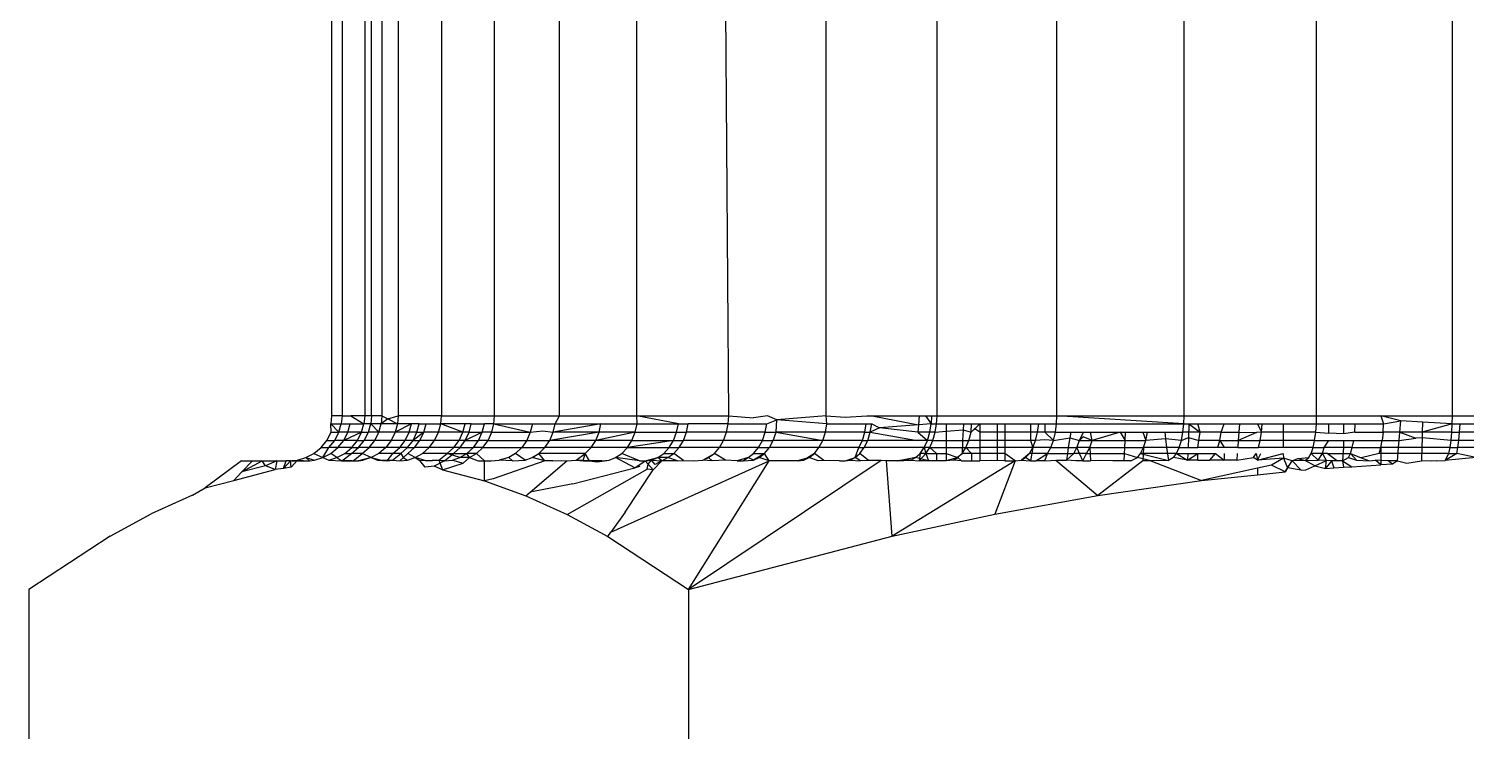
# Model space of a CAD drawing. Header units: millimetres. Extents: x 243 to 2849, y 203 to 3454.
# Drawn here: x 664.25 to 672.22, y 1586.66 to 1590.55 of the extents above; entities that cross this region are included whole.
import ezdxf

# ---------------------------------------------------------------- set-up
doc = ezdxf.new("R2010")
doc.units = ezdxf.units.MM

msp = doc.modelspace()

# ---------------------------------------------------------------- linework, layer by layer
for p, q in [((665.928, 1590.6562), (665.928, 1588.4062)), ((665.9862, 1590.6562), (665.9862, 1588.4062)), ((666.1118, 1590.6562), (666.1118, 1588.4062)), ((666.1493, 1588.4062), (666.1493, 1590.6562)), ((666.2067, 1590.6562), (666.2067, 1588.4062)), ((666.2981, 1590.6562), (666.2981, 1588.4062)), ((666.5369, 1590.6562), (666.5369, 1588.4062)), ((666.8315, 1588.4062), (666.8315, 1590.6562)), ((667.192, 1588.4062), (667.192, 1590.6562)), ((667.6195, 1588.4062), (667.6195, 1590.6562)), ((668.1297, 1588.4062), (668.113, 1590.6562)), ((668.6696, 1588.4056), (668.6696, 1590.6562)), ((669.2838, 1588.4062), (669.2838, 1590.6562)), ((669.9481, 1588.4062), (669.9481, 1590.6562)), ((670.653, 1588.4062), (670.653, 1590.6562)), ((671.3876, 1588.4062), (671.3876, 1590.6562)), ((672.1398, 1588.4062), (672.1398, 1590.6562)), ((665.928, 1588.4062), (665.9238, 1588.3607)), ((665.9862, 1588.4062), (665.928, 1588.4062)), ((665.9862, 1588.4062), (665.982, 1588.3607)), ((665.9862, 1588.4062), (666.0355, 1588.4062)), ((666.0355, 1588.4062), (666.1078, 1588.3607)), ((666.1118, 1588.4062), (666.0355, 1588.4062)), ((666.1118, 1588.4062), (666.1078, 1588.3607)), ((666.1493, 1588.4062), (666.1118, 1588.4062)), ((666.1493, 1588.4062), (666.1452, 1588.3607)), ((666.2067, 1588.4062), (666.1493, 1588.4062)), ((666.2067, 1588.4062), (666.2026, 1588.3607)), ((666.24, 1588.3889), (666.2026, 1588.3607)), ((666.2067, 1588.4062), (666.24, 1588.3889)), ((666.24, 1588.3889), (666.2981, 1588.4062)), ((666.24, 1588.3889), (666.2942, 1588.3607)), ((666.2981, 1588.4062), (666.2942, 1588.3607)), ((666.5369, 1588.4062), (666.2981, 1588.4062)), ((666.5331, 1588.3607), (666.5369, 1588.4062)), ((666.5369, 1588.4062), (666.8315, 1588.4062)), ((666.8278, 1588.3607), (666.8315, 1588.4062)), ((666.8315, 1588.4062), (667.192, 1588.4062)), ((667.168, 1588.3607), (667.192, 1588.4062)), ((667.192, 1588.4062), (667.6195, 1588.4062)), ((667.6195, 1588.4062), (668.1297, 1588.4062)), ((667.6215, 1588.3607), (667.6195, 1588.4062)), ((667.8502, 1588.3607), (667.6195, 1588.4062)), ((668.1268, 1588.3607), (668.1297, 1588.4062)), ((668.1297, 1588.4062), (668.266, 1588.3936)), ((668.3437, 1588.4062), (668.266, 1588.3936)), ((668.3409, 1588.3607), (668.3957, 1588.383)), ((668.3957, 1588.383), (668.3437, 1588.4062)), ((668.392, 1588.3142), (668.3957, 1588.383)), ((668.6696, 1588.4056), (668.3957, 1588.383)), ((668.6734, 1588.3607), (668.3957, 1588.383)), ((668.6696, 1588.4056), (668.7747, 1588.3984)), ((668.6734, 1588.3607), (668.6696, 1588.4056)), ((668.7747, 1588.3984), (668.8945, 1588.4062)), ((668.8945, 1588.4062), (668.9247, 1588.4062)), ((668.9247, 1588.4062), (669.1854, 1588.4062)), ((668.9247, 1588.4062), (669.1809, 1588.3552)), ((669.1854, 1588.4062), (669.1809, 1588.3552)), ((669.1854, 1588.4062), (669.2529, 1588.4062)), ((669.2202, 1588.4062), (669.2506, 1588.3607)), ((669.2529, 1588.4062), (669.2506, 1588.3607)), ((669.2529, 1588.4062), (669.2838, 1588.4062)), ((669.2815, 1588.3607), (669.2838, 1588.4062)), ((669.2838, 1588.4062), (669.9481, 1588.4062)), ((669.9461, 1588.3607), (669.9481, 1588.4062)), ((669.9481, 1588.4062), (670.653, 1588.4062)), ((670.6515, 1588.3607), (669.9481, 1588.4062)), ((670.6515, 1588.3607), (670.653, 1588.4062)), ((670.653, 1588.4062), (671.3876, 1588.4062)), ((671.3864, 1588.3607), (671.3876, 1588.4062)), ((671.3876, 1588.4062), (671.7428, 1588.4062)), ((671.7428, 1588.4062), (672.1398, 1588.4062)), ((671.8541, 1588.3779), (671.7428, 1588.4062)), ((671.7428, 1588.4062), (671.7586, 1588.3607)), ((671.7586, 1588.3607), (671.8541, 1588.3779)), ((671.8486, 1588.3142), (671.8541, 1588.3779)), ((671.9743, 1588.3707), (671.8541, 1588.3779)), ((672.1391, 1588.3607), (672.1398, 1588.4062)), ((672.1398, 1588.4062), (672.8976, 1588.4062)), ((665.9026, 1588.2694), (665.9257, 1588.3142)), ((665.9238, 1588.3607), (665.982, 1588.3607)), ((665.9257, 1588.3142), (665.9238, 1588.3607)), ((665.9238, 1588.3607), (665.9687, 1588.3142)), ((665.9257, 1588.3142), (665.9687, 1588.3142)), ((665.9457, 1588.2694), (665.9687, 1588.3142)), ((665.9687, 1588.3142), (665.982, 1588.3607)), ((666.0182, 1588.3142), (665.9687, 1588.3142)), ((665.982, 1588.3607), (666.0314, 1588.3607)), ((665.9954, 1588.2694), (666.0182, 1588.3142)), ((666.0947, 1588.3142), (665.9954, 1588.2694)), ((666.0182, 1588.3142), (666.0314, 1588.3607)), ((666.0947, 1588.3142), (666.0182, 1588.3142)), ((666.0314, 1588.3607), (666.1078, 1588.3607)), ((666.0722, 1588.2694), (666.0947, 1588.3142)), ((666.0947, 1588.3142), (666.1078, 1588.3607)), ((666.0947, 1588.3142), (666.1323, 1588.3142)), ((666.1452, 1588.3607), (666.1078, 1588.3607)), ((666.1098, 1588.2694), (666.1323, 1588.3142)), ((666.1323, 1588.3142), (666.1452, 1588.3607)), ((666.1897, 1588.3142), (666.1323, 1588.3142)), ((666.2026, 1588.3607), (666.1452, 1588.3607)), ((666.1452, 1588.3607), (666.1897, 1588.3142)), ((666.1674, 1588.2694), (666.1897, 1588.3142)), ((666.1897, 1588.3142), (666.2026, 1588.3607)), ((666.2814, 1588.3142), (666.1897, 1588.3142)), ((666.2942, 1588.3607), (666.2026, 1588.3607)), ((666.2814, 1588.3142), (666.2594, 1588.2694)), ((666.2942, 1588.3607), (666.2814, 1588.3142)), ((666.371, 1588.3607), (666.2814, 1588.3142)), ((666.3585, 1588.3142), (666.2814, 1588.3142)), ((666.371, 1588.3607), (666.2942, 1588.3607)), ((666.3367, 1588.2694), (666.3585, 1588.3142)), ((666.3585, 1588.3142), (666.371, 1588.3607)), ((666.4017, 1588.3142), (666.3585, 1588.3142)), ((666.4142, 1588.3607), (666.371, 1588.3607)), ((666.38, 1588.2694), (666.4017, 1588.3142)), ((666.4393, 1588.3142), (666.38, 1588.2694)), ((666.4017, 1588.3142), (666.4142, 1588.3607)), ((666.4017, 1588.3142), (666.4393, 1588.3142)), ((666.4142, 1588.3607), (666.4517, 1588.3607)), ((666.4178, 1588.2694), (666.4393, 1588.3142)), ((666.4393, 1588.3142), (666.4517, 1588.3607)), ((666.5208, 1588.3142), (666.4393, 1588.3142)), ((666.4517, 1588.3607), (666.5331, 1588.3607)), ((666.4995, 1588.2694), (666.5208, 1588.3142)), ((666.5208, 1588.3142), (666.5331, 1588.3607)), ((666.6559, 1588.3142), (666.5208, 1588.3142)), ((666.6559, 1588.3142), (666.5331, 1588.3607)), ((666.6679, 1588.3607), (666.5331, 1588.3607)), ((666.635, 1588.2694), (666.6559, 1588.3142)), ((666.6559, 1588.3142), (666.6679, 1588.3607)), ((666.6903, 1588.3142), (666.6559, 1588.3142)), ((666.7023, 1588.3607), (666.6679, 1588.3607)), ((666.6695, 1588.2694), (666.6903, 1588.3142)), ((666.7636, 1588.3142), (666.6695, 1588.2694)), ((666.6903, 1588.3142), (666.7023, 1588.3607)), ((666.6903, 1588.3142), (666.7636, 1588.3142)), ((666.7023, 1588.3607), (666.7754, 1588.3607)), ((666.743, 1588.2694), (666.7636, 1588.3142)), ((666.7636, 1588.3142), (666.7754, 1588.3607)), ((666.816, 1588.3142), (666.7636, 1588.3142)), ((666.8278, 1588.3607), (666.7754, 1588.3607)), ((666.7957, 1588.2694), (666.816, 1588.3142)), ((666.816, 1588.3142), (666.8278, 1588.3607)), ((666.816, 1588.3142), (667.0297, 1588.3142)), ((666.8278, 1588.3607), (667.0411, 1588.3607)), ((666.8278, 1588.3607), (667.0297, 1588.3142)), ((667.0297, 1588.3142), (667.01, 1588.2694)), ((667.0411, 1588.3607), (667.0297, 1588.3142)), ((667.0297, 1588.3142), (667.0988, 1588.3224)), ((667.0411, 1588.3607), (667.168, 1588.3607)), ((667.0988, 1588.3224), (667.1568, 1588.3142)), ((667.1374, 1588.2694), (667.1568, 1588.3142)), ((667.4107, 1588.3142), (667.1374, 1588.2694)), ((667.1568, 1588.3142), (667.168, 1588.3607)), ((667.4213, 1588.3607), (667.1568, 1588.3142)), ((667.4107, 1588.3142), (667.1568, 1588.3142)), ((667.168, 1588.3607), (667.4213, 1588.3607)), ((667.3921, 1588.2694), (667.4107, 1588.3142)), ((667.6112, 1588.3142), (667.3921, 1588.2694)), ((667.4107, 1588.3142), (667.4213, 1588.3607)), ((667.6112, 1588.3142), (667.4107, 1588.3142)), ((667.4213, 1588.3607), (667.6215, 1588.3607)), ((667.5932, 1588.2694), (667.6112, 1588.3142)), ((667.6112, 1588.3142), (667.6215, 1588.3607)), ((667.6112, 1588.3142), (667.8403, 1588.3142)), ((667.6215, 1588.3607), (667.8502, 1588.3607)), ((667.823, 1588.2694), (667.8403, 1588.3142)), ((667.8403, 1588.3142), (667.8502, 1588.3607)), ((667.8403, 1588.3142), (667.8951, 1588.3142)), ((667.8502, 1588.3607), (667.905, 1588.3607)), ((667.878, 1588.2694), (667.8951, 1588.3142)), ((667.8951, 1588.3142), (667.905, 1588.3607)), ((668.1173, 1588.3142), (667.8951, 1588.3142)), ((668.1268, 1588.3607), (667.905, 1588.3607)), ((668.101, 1588.2694), (668.1173, 1588.3142)), ((668.1173, 1588.3142), (668.1268, 1588.3607)), ((668.3318, 1588.3142), (668.1173, 1588.3142)), ((668.1268, 1588.3607), (668.3409, 1588.3607)), ((668.3161, 1588.2694), (668.3318, 1588.3142)), ((668.3318, 1588.3142), (668.3409, 1588.3607)), ((668.3318, 1588.3142), (668.392, 1588.3142)), ((668.3765, 1588.2694), (668.392, 1588.3142)), ((668.6649, 1588.3142), (668.392, 1588.3142)), ((668.392, 1588.3142), (668.6502, 1588.2694)), ((668.6502, 1588.2694), (668.6649, 1588.3142)), ((668.6649, 1588.3142), (668.6734, 1588.3607)), ((668.8839, 1588.3142), (668.6649, 1588.3142)), ((668.6734, 1588.3607), (668.892, 1588.3607)), ((668.8699, 1588.2694), (668.8839, 1588.3142)), ((668.8839, 1588.3142), (668.892, 1588.3607)), ((668.8839, 1588.3142), (668.9142, 1588.3142)), ((668.892, 1588.3607), (668.9222, 1588.3607)), ((668.9002, 1588.2694), (668.9142, 1588.3142)), ((668.9142, 1588.3142), (668.9222, 1588.3607)), ((668.9657, 1588.3381), (668.9142, 1588.3142)), ((668.9142, 1588.3142), (669.1734, 1588.2694)), ((668.9222, 1588.3607), (668.9657, 1588.3381)), ((669.1809, 1588.3552), (668.9657, 1588.3381)), ((669.1773, 1588.3142), (668.9657, 1588.3381)), ((669.1809, 1588.3552), (669.1773, 1588.3142)), ((669.2432, 1588.3142), (669.1773, 1588.3142)), ((669.1773, 1588.3142), (669.2303, 1588.2694)), ((669.2506, 1588.3607), (669.1809, 1588.3552)), ((669.2303, 1588.2694), (669.2432, 1588.3142)), ((669.2432, 1588.3142), (669.2506, 1588.3607)), ((669.2741, 1588.3142), (669.2432, 1588.3142)), ((669.2506, 1588.3607), (669.2815, 1588.3607)), ((669.2613, 1588.2694), (669.2741, 1588.3142)), ((669.2741, 1588.3142), (669.2815, 1588.3607)), ((669.2741, 1588.3142), (669.3351, 1588.3212)), ((669.2815, 1588.3607), (669.3351, 1588.3607)), ((669.3351, 1588.3607), (669.3351, 1588.3212)), ((669.3351, 1588.3607), (669.4299, 1588.3607)), ((669.3351, 1588.3212), (669.4282, 1588.3284)), ((669.3351, 1588.3212), (669.3351, 1588.2694)), ((669.4282, 1588.3284), (669.4253, 1588.2694)), ((669.4299, 1588.3607), (669.4282, 1588.3284)), ((669.4282, 1588.3284), (669.4728, 1588.3142)), ((669.4299, 1588.3607), (669.4756, 1588.3607)), ((669.4606, 1588.2694), (669.4728, 1588.3142)), ((669.4728, 1588.3142), (669.4756, 1588.3607)), ((669.4728, 1588.3142), (669.5216, 1588.3607)), ((669.493, 1588.3334), (669.4728, 1588.3142)), ((669.4756, 1588.3607), (669.5216, 1588.3607)), ((669.5216, 1588.3607), (669.493, 1588.3334)), ((669.5216, 1588.3142), (669.493, 1588.3334)), ((669.5216, 1588.3607), (669.5216, 1588.3142)), ((669.5216, 1588.3607), (669.6175, 1588.3607)), ((669.5216, 1588.3142), (669.5216, 1588.2694)), ((669.6175, 1588.3142), (669.5216, 1588.3142)), ((669.6175, 1588.3607), (669.6175, 1588.3142)), ((669.6175, 1588.3607), (669.66, 1588.3607)), ((669.6175, 1588.3142), (669.6175, 1588.2694)), ((669.66, 1588.3142), (669.6175, 1588.3142)), ((669.66, 1588.3142), (669.6599, 1588.2694)), ((669.66, 1588.3607), (669.66, 1588.3142)), ((669.66, 1588.3607), (669.8022, 1588.3607)), ((669.8022, 1588.3142), (669.66, 1588.3142)), ((669.8022, 1588.3607), (669.8022, 1588.3142)), ((669.8022, 1588.3607), (669.8478, 1588.3607)), ((669.8022, 1588.3142), (669.8022, 1588.2694)), ((669.8414, 1588.3142), (669.8022, 1588.3142)), ((669.8303, 1588.2694), (669.8414, 1588.3142)), ((669.8414, 1588.3142), (669.8478, 1588.3607)), ((669.8811, 1588.3142), (669.8414, 1588.3142)), ((669.8478, 1588.3607), (669.8811, 1588.3607)), ((669.8811, 1588.3607), (669.8811, 1588.3142)), ((669.8811, 1588.3607), (669.9461, 1588.3607)), ((669.94, 1588.3142), (669.8811, 1588.3142)), ((669.8811, 1588.3142), (669.9292, 1588.2694)), ((669.9292, 1588.2694), (669.94, 1588.3142)), ((669.94, 1588.3142), (669.9461, 1588.3607)), ((669.94, 1588.3142), (670.0247, 1588.3142)), ((669.9461, 1588.3607), (670.6515, 1588.3607)), ((670.0247, 1588.3142), (670.0199, 1588.2831)), ((670.0247, 1588.3142), (670.0953, 1588.3142)), ((670.0735, 1588.2694), (670.0953, 1588.3142)), ((670.0953, 1588.3142), (670.1344, 1588.3142)), ((670.1441, 1588.2694), (670.1344, 1588.3142)), ((670.1344, 1588.3142), (670.2986, 1588.3142)), ((670.2986, 1588.3142), (670.1441, 1588.2694)), ((670.2986, 1588.3142), (670.3266, 1588.2694)), ((670.2986, 1588.3142), (670.3292, 1588.3142)), ((670.3266, 1588.2694), (670.3292, 1588.3142)), ((670.3292, 1588.3142), (670.4242, 1588.3142)), ((670.4242, 1588.3142), (670.4405, 1588.2694)), ((670.4242, 1588.3142), (670.4497, 1588.3142)), ((670.4405, 1588.2694), (670.4497, 1588.3142)), ((670.4497, 1588.3142), (670.5455, 1588.3142)), ((670.5455, 1588.3142), (670.5503, 1588.277)), ((670.5455, 1588.3142), (670.6465, 1588.3142)), ((670.638, 1588.2694), (670.6465, 1588.3142)), ((670.6465, 1588.3142), (670.6515, 1588.3607)), ((670.7431, 1588.3142), (670.6465, 1588.3142)), ((670.6515, 1588.3607), (670.6794, 1588.3607)), ((670.6794, 1588.3607), (670.6769, 1588.2859)), ((670.6794, 1588.3607), (670.7301, 1588.3607)), ((670.6794, 1588.3607), (670.7431, 1588.3142)), ((670.7431, 1588.3142), (670.7301, 1588.3607)), ((670.7301, 1588.3607), (670.8747, 1588.3607)), ((670.7348, 1588.2694), (670.7431, 1588.3142)), ((670.8591, 1588.3142), (670.7431, 1588.3142)), ((670.8513, 1588.2694), (670.8591, 1588.3142)), ((670.8591, 1588.3142), (670.8747, 1588.3607)), ((670.8591, 1588.3142), (670.9563, 1588.3142)), ((670.8747, 1588.3607), (670.9595, 1588.3607)), ((670.9563, 1588.3142), (670.9531, 1588.2694)), ((671.0551, 1588.3123), (670.9531, 1588.2694)), ((670.9595, 1588.3607), (670.9563, 1588.3142)), ((670.9563, 1588.3142), (671.0551, 1588.3123)), ((670.9595, 1588.3607), (671.0606, 1588.3607)), ((671.0821, 1588.3142), (671.0551, 1588.3123)), ((671.0606, 1588.3607), (671.0821, 1588.3142)), ((671.0606, 1588.3607), (671.0863, 1588.3607)), ((671.0749, 1588.2694), (671.0821, 1588.3142)), ((671.0821, 1588.3142), (671.0863, 1588.3607)), ((671.2021, 1588.3142), (671.0821, 1588.3142)), ((671.0863, 1588.3607), (671.2021, 1588.3607)), ((671.2021, 1588.3607), (671.2021, 1588.3142)), ((671.2021, 1588.3607), (671.3864, 1588.3607)), ((671.3828, 1588.3142), (671.2021, 1588.3142)), ((671.2021, 1588.3142), (671.2021, 1588.2694)), ((671.3765, 1588.2694), (671.3828, 1588.3142)), ((671.3828, 1588.3142), (671.3864, 1588.3607)), ((671.3828, 1588.3142), (671.4546, 1588.3099)), ((671.3864, 1588.3607), (671.4546, 1588.3607)), ((671.4546, 1588.3099), (671.4546, 1588.3607)), ((671.4546, 1588.3607), (671.5359, 1588.3607)), ((671.5359, 1588.305), (671.4546, 1588.3099)), ((671.5359, 1588.3607), (671.5359, 1588.305)), ((671.5359, 1588.3607), (671.6019, 1588.3607)), ((671.5987, 1588.3142), (671.5359, 1588.305)), ((671.5987, 1588.3142), (671.6019, 1588.3607)), ((671.5987, 1588.3142), (671.7556, 1588.3142)), ((671.6019, 1588.3607), (671.7586, 1588.3607)), ((671.7556, 1588.3142), (671.7505, 1588.2694)), ((671.7556, 1588.3142), (671.7586, 1588.3607)), ((671.8486, 1588.3142), (671.7556, 1588.3142)), ((671.8448, 1588.2694), (671.8486, 1588.3142)), ((671.9731, 1588.3142), (671.8486, 1588.3142)), ((671.8486, 1588.3142), (671.9369, 1588.2811)), ((671.9731, 1588.3142), (671.9724, 1588.2833)), ((671.9743, 1588.3707), (671.9731, 1588.3142)), ((672.1391, 1588.3607), (671.9731, 1588.3142)), ((672.1368, 1588.3142), (671.9731, 1588.3142)), ((672.1391, 1588.3607), (671.9743, 1588.3707)), ((672.1329, 1588.2694), (672.1368, 1588.3142)), ((672.1368, 1588.3142), (672.1391, 1588.3607)), ((672.1368, 1588.3142), (672.1802, 1588.3142)), ((672.1391, 1588.3607), (672.1825, 1588.3607)), ((672.1764, 1588.2694), (672.1802, 1588.3142)), ((672.1802, 1588.3142), (672.1825, 1588.3607)), ((672.2704, 1588.3142), (672.1802, 1588.3142)), ((672.1825, 1588.3607), (672.2704, 1588.3607)), ((665.8303, 1588.1969), (665.8702, 1588.2294)), ((665.8702, 1588.2294), (665.9026, 1588.2694)), ((665.8702, 1588.2294), (665.9135, 1588.2294)), ((665.8799, 1588.1737), (665.9135, 1588.2294)), ((665.9026, 1588.2694), (665.9457, 1588.2694)), ((665.9135, 1588.2294), (665.9457, 1588.2694)), ((665.9634, 1588.2294), (665.9135, 1588.2294)), ((665.924, 1588.1969), (665.9634, 1588.2294)), ((665.9954, 1588.2694), (665.9457, 1588.2694)), ((665.9634, 1588.2294), (665.9954, 1588.2694)), ((666.0405, 1588.2294), (665.9634, 1588.2294)), ((666.0722, 1588.2694), (665.9954, 1588.2694)), ((666.0015, 1588.1969), (666.0405, 1588.2294)), ((666.0395, 1588.1969), (666.0783, 1588.2294)), ((666.0405, 1588.2294), (666.0722, 1588.2694)), ((666.0405, 1588.2294), (666.0783, 1588.2294)), ((666.0722, 1588.2694), (666.1098, 1588.2694)), ((666.0783, 1588.2294), (666.1098, 1588.2694)), ((666.1362, 1588.2294), (666.0783, 1588.2294)), ((666.0977, 1588.1969), (666.1362, 1588.2294)), ((666.1674, 1588.2694), (666.1098, 1588.2694)), ((666.1362, 1588.2294), (666.1674, 1588.2694)), ((666.2286, 1588.2294), (666.1362, 1588.2294)), ((666.2594, 1588.2694), (666.1674, 1588.2694)), ((666.2286, 1588.2294), (666.1906, 1588.1969)), ((666.2594, 1588.2694), (666.2286, 1588.2294)), ((666.3061, 1588.2294), (666.2286, 1588.2294)), ((666.3367, 1588.2694), (666.2594, 1588.2694)), ((666.2685, 1588.1969), (666.3061, 1588.2294)), ((666.3061, 1588.2294), (666.3367, 1588.2694)), ((666.3497, 1588.2294), (666.3061, 1588.2294)), ((666.3123, 1588.1969), (666.3497, 1588.2294)), ((666.38, 1588.2694), (666.3367, 1588.2694)), ((666.3497, 1588.2294), (666.38, 1588.2694)), ((666.3497, 1588.2294), (666.3876, 1588.2294)), ((666.3504, 1588.1969), (666.3876, 1588.2294)), ((666.38, 1588.2694), (666.4178, 1588.2694)), ((666.3876, 1588.2294), (666.4178, 1588.2694)), ((666.4697, 1588.2294), (666.3876, 1588.2294)), ((666.4995, 1588.2694), (666.4178, 1588.2694)), ((666.4329, 1588.1969), (666.4697, 1588.2294)), ((666.4697, 1588.2294), (666.4995, 1588.2694)), ((666.6058, 1588.2294), (666.4697, 1588.2294)), ((666.635, 1588.2694), (666.4995, 1588.2694)), ((666.5697, 1588.1969), (666.6058, 1588.2294)), ((666.6046, 1588.1969), (666.6405, 1588.2294)), ((666.6058, 1588.2294), (666.635, 1588.2694)), ((666.6405, 1588.2294), (666.6058, 1588.2294)), ((666.6695, 1588.2694), (666.635, 1588.2694)), ((666.6405, 1588.2294), (666.6695, 1588.2694)), ((666.6405, 1588.2294), (666.7142, 1588.2294)), ((666.6695, 1588.2694), (666.743, 1588.2694)), ((666.6788, 1588.1969), (666.7142, 1588.2294)), ((666.7142, 1588.2294), (666.743, 1588.2694)), ((666.7671, 1588.2294), (666.7142, 1588.2294)), ((666.7319, 1588.1969), (666.7671, 1588.2294)), ((666.7957, 1588.2694), (666.743, 1588.2694)), ((666.7671, 1588.2294), (666.7957, 1588.2694)), ((666.7671, 1588.2294), (666.9823, 1588.2294)), ((666.7957, 1588.2694), (667.01, 1588.2694)), ((666.9823, 1588.2294), (666.9483, 1588.1969)), ((667.01, 1588.2694), (666.9823, 1588.2294)), ((666.9823, 1588.2294), (667.1104, 1588.2294)), ((667.01, 1588.2694), (667.1374, 1588.2694)), ((667.077, 1588.1969), (667.1104, 1588.2294)), ((667.1104, 1588.2294), (667.1374, 1588.2694)), ((667.3661, 1588.2294), (667.1104, 1588.2294)), ((667.3921, 1588.2694), (667.1374, 1588.2694)), ((667.3341, 1588.1969), (667.3661, 1588.2294)), ((667.3661, 1588.2294), (667.3921, 1588.2694)), ((667.5681, 1588.2294), (667.3661, 1588.2294)), ((667.5932, 1588.2694), (667.3921, 1588.2694)), ((667.5372, 1588.1969), (667.5681, 1588.2294)), ((667.5681, 1588.2294), (667.5932, 1588.2694)), ((667.823, 1588.2694), (667.5681, 1588.2294)), ((667.5681, 1588.2294), (667.7989, 1588.2294)), ((667.5932, 1588.2694), (667.823, 1588.2694)), ((667.7692, 1588.1969), (667.7989, 1588.2294)), ((667.7989, 1588.2294), (667.823, 1588.2694)), ((667.7989, 1588.2294), (667.8542, 1588.2294)), ((667.823, 1588.2694), (667.878, 1588.2694)), ((667.8248, 1588.1969), (667.8542, 1588.2294)), ((667.8542, 1588.2294), (667.878, 1588.2694)), ((668.078, 1588.2294), (667.8542, 1588.2294)), ((668.101, 1588.2694), (667.878, 1588.2694)), ((668.0498, 1588.1969), (668.078, 1588.2294)), ((668.078, 1588.2294), (668.101, 1588.2694)), ((668.2941, 1588.2294), (668.078, 1588.2294)), ((668.3161, 1588.2694), (668.101, 1588.2694)), ((668.267, 1588.1969), (668.2941, 1588.2294)), ((668.2941, 1588.2294), (668.3161, 1588.2694)), ((668.2941, 1588.2294), (668.3547, 1588.2294)), ((668.3161, 1588.2694), (668.3765, 1588.2694)), ((668.328, 1588.1969), (668.3547, 1588.2294)), ((668.3547, 1588.2294), (668.3765, 1588.2694)), ((668.6297, 1588.2294), (668.3547, 1588.2294)), ((668.6502, 1588.2694), (668.3765, 1588.2694)), ((668.6044, 1588.1969), (668.6297, 1588.2294)), ((668.6297, 1588.2294), (668.6502, 1588.2694)), ((668.8503, 1588.2294), (668.6297, 1588.2294)), ((668.8699, 1588.2694), (668.6502, 1588.2694)), ((668.8299, 1588.1737), (668.8503, 1588.2294)), ((668.8503, 1588.2294), (668.8699, 1588.2694)), ((668.8503, 1588.2294), (668.8808, 1588.2294)), ((668.8568, 1588.1969), (668.8808, 1588.2294)), ((668.8699, 1588.2694), (668.9002, 1588.2694)), ((668.8808, 1588.2294), (668.9002, 1588.2694)), ((669.2122, 1588.2294), (668.8808, 1588.2294)), ((669.1734, 1588.2694), (668.9002, 1588.2694)), ((669.2303, 1588.2694), (669.1734, 1588.2694)), ((669.1899, 1588.1969), (669.2122, 1588.2294)), ((669.2122, 1588.2294), (669.2303, 1588.2694)), ((669.2434, 1588.2294), (669.2122, 1588.2294)), ((669.2122, 1588.2294), (669.2213, 1588.1969)), ((669.2213, 1588.1969), (669.2434, 1588.2294)), ((669.2613, 1588.2694), (669.2303, 1588.2694)), ((669.2434, 1588.2294), (669.2613, 1588.2694)), ((669.2434, 1588.2294), (669.2813, 1588.1969)), ((669.2434, 1588.2294), (669.3351, 1588.2294)), ((669.2613, 1588.2694), (669.3351, 1588.2694)), ((669.3351, 1588.2694), (669.3351, 1588.2294)), ((669.3351, 1588.2694), (669.4253, 1588.2694)), ((669.3351, 1588.2294), (669.3351, 1588.1562)), ((669.3351, 1588.2294), (669.4435, 1588.2294)), ((669.4253, 1588.2694), (669.4225, 1588.1969)), ((669.4225, 1588.1969), (669.4435, 1588.2294)), ((669.4253, 1588.2694), (669.4606, 1588.2694)), ((669.4435, 1588.2294), (669.4606, 1588.2694)), ((669.4435, 1588.2294), (669.4756, 1588.1969)), ((669.4435, 1588.2294), (669.5216, 1588.2294)), ((669.5216, 1588.2694), (669.4606, 1588.2694)), ((669.6175, 1588.2694), (669.5216, 1588.2694)), ((669.5216, 1588.2694), (669.5216, 1588.2294)), ((669.5216, 1588.2294), (669.5216, 1588.1562)), ((669.6175, 1588.2294), (669.5216, 1588.2294)), ((669.6599, 1588.2694), (669.6175, 1588.2694)), ((669.6175, 1588.2694), (669.6175, 1588.2294)), ((669.6175, 1588.2294), (669.6175, 1588.1562)), ((669.6599, 1588.2294), (669.6175, 1588.2294)), ((669.6599, 1588.2294), (669.6598, 1588.1562)), ((669.6599, 1588.2694), (669.6599, 1588.2294)), ((669.8022, 1588.2694), (669.6599, 1588.2694)), ((669.8149, 1588.2294), (669.6599, 1588.2294)), ((669.7958, 1588.1969), (669.8149, 1588.2294)), ((669.8022, 1588.2694), (669.8149, 1588.2294)), ((669.8303, 1588.2694), (669.8022, 1588.2694)), ((669.8149, 1588.2294), (669.8022, 1588.1562)), ((669.8149, 1588.2294), (669.8303, 1588.2694)), ((669.9142, 1588.2294), (669.8149, 1588.2294)), ((669.8811, 1588.2731), (669.8303, 1588.2694)), ((669.9292, 1588.2694), (669.8811, 1588.2731)), ((669.8956, 1588.1969), (669.9142, 1588.2294)), ((669.9142, 1588.2294), (669.9292, 1588.2694)), ((669.9142, 1588.2294), (670.0115, 1588.2294)), ((669.9292, 1588.2694), (670.0199, 1588.2831)), ((670.0115, 1588.2294), (670.0064, 1588.1969)), ((670.0199, 1588.2831), (670.0115, 1588.2294)), ((670.0115, 1588.2294), (670.059, 1588.2294)), ((670.0199, 1588.2831), (670.0735, 1588.2694)), ((670.0413, 1588.1969), (670.059, 1588.2294)), ((670.059, 1588.2294), (670.0735, 1588.2694)), ((670.1299, 1588.2294), (670.059, 1588.2294)), ((670.0911, 1588.1562), (670.059, 1588.2294)), ((670.0946, 1588.2885), (670.0735, 1588.2694)), ((670.0735, 1588.2694), (670.1441, 1588.2694)), ((670.1441, 1588.2694), (670.0946, 1588.2885)), ((670.1126, 1588.1969), (670.1299, 1588.2294)), ((670.1299, 1588.2294), (670.1441, 1588.2694)), ((670.1299, 1588.2294), (670.1345, 1588.1562)), ((670.1299, 1588.2294), (670.3243, 1588.2294)), ((670.1441, 1588.2694), (670.3266, 1588.2694)), ((670.3201, 1588.1562), (670.3243, 1588.2294)), ((670.3243, 1588.2294), (670.3266, 1588.2694)), ((670.3243, 1588.2294), (670.4277, 1588.2294)), ((670.3266, 1588.2694), (670.4405, 1588.2694)), ((670.4119, 1588.1969), (670.4277, 1588.2294)), ((670.4277, 1588.2294), (670.4242, 1588.1562)), ((670.4277, 1588.2294), (670.4405, 1588.2694)), ((670.5565, 1588.2294), (670.4277, 1588.2294)), ((670.5503, 1588.277), (670.4405, 1588.2694)), ((670.638, 1588.2694), (670.5503, 1588.277)), ((670.5503, 1588.277), (670.5565, 1588.2294)), ((670.6259, 1588.2294), (670.5565, 1588.2294)), ((670.5565, 1588.2294), (670.5659, 1588.1575)), ((670.6112, 1588.1969), (670.6259, 1588.2294)), ((670.6259, 1588.2294), (670.638, 1588.2694)), ((670.6259, 1588.2294), (670.675, 1588.2294)), ((670.638, 1588.2694), (670.6769, 1588.2859)), ((670.6769, 1588.2859), (670.675, 1588.2294)), ((670.675, 1588.2294), (670.7301, 1588.2294)), ((670.6769, 1588.2859), (670.7348, 1588.2694)), ((670.7301, 1588.2294), (670.7348, 1588.2694)), ((670.8401, 1588.2294), (670.7301, 1588.2294)), ((670.8513, 1588.2694), (670.7348, 1588.2694)), ((670.8401, 1588.2294), (670.8513, 1588.2694)), ((670.8747, 1588.2294), (670.8401, 1588.2294)), ((670.8513, 1588.2694), (670.8747, 1588.2294)), ((670.8513, 1588.2694), (670.9531, 1588.2694)), ((670.9503, 1588.2294), (670.8747, 1588.2294)), ((670.9531, 1588.2694), (670.9503, 1588.2294)), ((670.9503, 1588.2294), (671.0648, 1588.2294)), ((670.9531, 1588.2694), (671.0749, 1588.2694)), ((671.0648, 1588.2294), (671.0749, 1588.2694)), ((671.2021, 1588.2294), (671.0648, 1588.2294)), ((671.2021, 1588.2694), (671.0749, 1588.2694)), ((671.3765, 1588.2694), (671.2021, 1588.2694)), ((671.2021, 1588.2694), (671.2021, 1588.2294)), ((671.3676, 1588.2294), (671.2021, 1588.2294)), ((671.3568, 1588.1969), (671.3676, 1588.2294)), ((671.3676, 1588.2294), (671.3765, 1588.2694)), ((671.3676, 1588.2294), (671.4299, 1588.2294)), ((671.3765, 1588.2694), (671.4546, 1588.2694)), ((671.4194, 1588.1969), (671.4299, 1588.2294)), ((671.4299, 1588.2294), (671.4546, 1588.2694)), ((671.5359, 1588.2294), (671.4299, 1588.2294)), ((671.4546, 1588.2694), (671.5359, 1588.2694)), ((671.5359, 1588.2294), (671.5309, 1588.1562)), ((671.5359, 1588.2694), (671.5359, 1588.2294)), ((671.5359, 1588.2694), (671.593, 1588.2694)), ((671.5852, 1588.2294), (671.5359, 1588.2294)), ((671.5754, 1588.1969), (671.5852, 1588.2294)), ((671.5852, 1588.2294), (671.593, 1588.2694)), ((671.5852, 1588.2294), (671.7432, 1588.2294)), ((671.593, 1588.2694), (671.7505, 1588.2694)), ((671.7344, 1588.1969), (671.7432, 1588.2294)), ((671.7432, 1588.2294), (671.7428, 1588.1594)), ((671.7432, 1588.2294), (671.7505, 1588.2694)), ((671.8414, 1588.2294), (671.7432, 1588.2294)), ((671.7505, 1588.2694), (671.8448, 1588.2694)), ((671.8351, 1588.1562), (671.8414, 1588.2294)), ((671.8414, 1588.2294), (671.8448, 1588.2694)), ((671.9712, 1588.2294), (671.8414, 1588.2294)), ((671.8448, 1588.2694), (671.9369, 1588.2811)), ((671.9724, 1588.2833), (671.9369, 1588.2811)), ((671.9712, 1588.2294), (671.9696, 1588.1562)), ((671.9724, 1588.2833), (671.9712, 1588.2294)), ((672.1273, 1588.2294), (671.9712, 1588.2294)), ((672.1329, 1588.2694), (671.9724, 1588.2833)), ((672.1204, 1588.1969), (672.1273, 1588.2294)), ((672.1273, 1588.2294), (672.1329, 1588.2694)), ((672.1273, 1588.2294), (672.1711, 1588.2294)), ((672.1764, 1588.2694), (672.1329, 1588.2694)), ((672.1645, 1588.1969), (672.1711, 1588.2294)), ((672.1711, 1588.2294), (672.1764, 1588.2694)), ((672.2704, 1588.2294), (672.1711, 1588.2294)), ((672.2704, 1588.2694), (672.1764, 1588.2694)), ((665.4282, 1588.1562), (665.2281, 1588.0057)), ((665.4282, 1588.1562), (665.4903, 1588.1562)), ((665.4313, 1588.0945), (665.5429, 1588.1562)), ((665.4313, 1588.0945), (665.4903, 1588.1562)), ((665.4903, 1588.1562), (665.5429, 1588.1562)), ((665.5429, 1588.1562), (665.6243, 1588.1562)), ((665.5625, 1588.1279), (665.5429, 1588.1562)), ((665.6243, 1588.1562), (665.5625, 1588.1279)), ((665.6243, 1588.1562), (665.6158, 1588.1071)), ((665.6243, 1588.1562), (665.6758, 1588.1562)), ((665.661, 1588.1142), (665.7015, 1588.1562)), ((665.661, 1588.1142), (665.6758, 1588.1562)), ((665.6758, 1588.1562), (665.7392, 1588.1604)), ((665.7015, 1588.1562), (665.6758, 1588.1562)), ((665.7015, 1588.1562), (665.7392, 1588.1604)), ((665.7052, 1588.1213), (665.7015, 1588.1562)), ((665.7015, 1588.1562), (665.7657, 1588.1562)), ((665.7392, 1588.1604), (665.7052, 1588.1213)), ((665.7392, 1588.1604), (665.7856, 1588.1737)), ((665.7392, 1588.1604), (665.8051, 1588.1562)), ((665.7657, 1588.1562), (665.7392, 1588.1604)), ((665.7657, 1588.1562), (665.8051, 1588.1562)), ((665.7856, 1588.1737), (665.8303, 1588.1969)), ((665.7856, 1588.1737), (665.834, 1588.1604)), ((665.8051, 1588.1562), (665.7856, 1588.1737)), ((665.8051, 1588.1562), (665.834, 1588.1604)), ((665.8303, 1588.1969), (665.8799, 1588.1737)), ((665.834, 1588.1604), (665.8799, 1588.1737)), ((665.8799, 1588.1737), (665.924, 1588.1969)), ((665.8799, 1588.1737), (665.9125, 1588.1604)), ((665.9125, 1588.1604), (665.9578, 1588.1737)), ((665.9125, 1588.1604), (665.9847, 1588.1562)), ((665.9578, 1588.1737), (665.924, 1588.1969)), ((665.9578, 1588.1737), (666.0015, 1588.1969)), ((665.9578, 1588.1737), (665.9847, 1588.1562)), ((665.9847, 1588.1562), (666.0395, 1588.1969)), ((665.9847, 1588.1562), (666.0098, 1588.1604)), ((665.9847, 1588.1562), (666.0488, 1588.1562)), ((666.0015, 1588.1969), (666.0395, 1588.1969)), ((666.0098, 1588.1604), (666.0488, 1588.1562)), ((666.0098, 1588.1604), (666.0777, 1588.1562)), ((666.0977, 1588.1969), (666.0395, 1588.1969)), ((666.0488, 1588.1562), (666.0977, 1588.1969)), ((666.0488, 1588.1562), (666.1038, 1588.1604)), ((666.0488, 1588.1562), (666.0777, 1588.1562)), ((666.148, 1588.1737), (666.0777, 1588.1562)), ((666.0777, 1588.1562), (666.1038, 1588.1604)), ((666.148, 1588.1737), (666.0977, 1588.1969)), ((666.148, 1588.1737), (666.1038, 1588.1604)), ((666.1906, 1588.1969), (666.148, 1588.1737)), ((666.148, 1588.1737), (666.1827, 1588.1604)), ((666.148, 1588.1737), (666.211, 1588.1582)), ((666.1827, 1588.1604), (666.2364, 1588.1562)), ((666.2685, 1588.1969), (666.1906, 1588.1969)), ((666.2656, 1588.1604), (666.211, 1588.1582)), ((666.211, 1588.1582), (666.2364, 1588.1562)), ((666.2364, 1588.1562), (666.2685, 1588.1969)), ((666.2364, 1588.1562), (666.2656, 1588.1604)), ((666.2656, 1588.1604), (666.3123, 1588.1969)), ((666.2656, 1588.1604), (666.3074, 1588.1562)), ((666.3123, 1588.1969), (666.2685, 1588.1969)), ((666.3074, 1588.1562), (666.3504, 1588.1969)), ((666.3074, 1588.1562), (666.3491, 1588.1604)), ((666.3123, 1588.1969), (666.3259, 1588.1737)), ((666.3259, 1588.1737), (666.3491, 1588.1604)), ((666.3491, 1588.1604), (666.3918, 1588.1737)), ((666.3918, 1588.1737), (666.3504, 1588.1969)), ((666.3918, 1588.1737), (666.4329, 1588.1969)), ((666.3918, 1588.1737), (666.418, 1588.1581)), ((666.4522, 1588.1562), (666.3918, 1588.1737)), ((666.418, 1588.1581), (666.4875, 1588.1604)), ((666.4474, 1588.1214), (666.418, 1588.1581)), ((666.5697, 1588.1969), (666.4329, 1588.1969)), ((666.4522, 1588.1562), (666.5228, 1588.1604)), ((666.4522, 1588.1562), (666.4875, 1588.1604)), ((666.4875, 1588.1604), (666.5228, 1588.1604)), ((666.5543, 1588.1562), (666.4875, 1588.1604)), ((666.5543, 1588.1562), (666.497, 1588.1266)), ((666.5228, 1588.1604), (666.5697, 1588.1969)), ((666.5228, 1588.1604), (666.5543, 1588.1562)), ((666.5228, 1588.1604), (666.5431, 1588.106)), ((666.5431, 1588.106), (666.6579, 1588.1436)), ((666.5543, 1588.1562), (666.6046, 1588.1969)), ((666.5543, 1588.1562), (666.5979, 1588.1604)), ((666.6392, 1588.1737), (666.5697, 1588.1969)), ((666.5697, 1588.1969), (666.6046, 1588.1969)), ((666.5979, 1588.1604), (666.6392, 1588.1737)), ((666.5979, 1588.1604), (666.6579, 1588.1436)), ((666.6046, 1588.1969), (666.6788, 1588.1969)), ((666.6392, 1588.1737), (666.6788, 1588.1969)), ((666.6926, 1588.1737), (666.6392, 1588.1737)), ((666.6579, 1588.1436), (666.6926, 1588.1737)), ((666.6926, 1588.1737), (666.6788, 1588.1969)), ((666.7319, 1588.1969), (666.6788, 1588.1969)), ((666.6926, 1588.1737), (666.7319, 1588.1969)), ((666.6926, 1588.1737), (666.7405, 1588.1562)), ((666.7319, 1588.1969), (666.7765, 1588.1562)), ((666.7405, 1588.1562), (666.7765, 1588.1562)), ((666.7752, 1588.0451), (666.7765, 1588.1562)), ((666.7765, 1588.1562), (666.8121, 1588.1562)), ((666.8121, 1588.1562), (666.8578, 1588.1604)), ((667.1094, 1588.1562), (666.8234, 1588.0568)), ((666.9102, 1588.1737), (666.8578, 1588.1604)), ((666.9308, 1588.1562), (666.8578, 1588.1604)), ((666.9483, 1588.1969), (666.9102, 1588.1737)), ((666.9102, 1588.1737), (666.9308, 1588.1562)), ((666.9308, 1588.1562), (667.0009, 1588.1604)), ((667.0009, 1588.1604), (666.9483, 1588.1969)), ((667.0009, 1588.1604), (667.0397, 1588.1737)), ((667.0296, 1587.9826), (667.2324, 1588.1562)), ((667.0397, 1588.1737), (667.077, 1588.1969)), ((667.1094, 1588.1562), (667.0397, 1588.1737)), ((667.3341, 1588.1969), (667.077, 1588.1969)), ((667.1094, 1588.1562), (667.077, 1588.1969)), ((667.1539, 1588.1562), (667.1094, 1588.1562)), ((667.1539, 1588.1562), (667.2027, 1588.1577)), ((667.2027, 1588.1577), (667.2324, 1588.1562)), ((667.2324, 1588.1562), (667.2845, 1588.1604)), ((667.2845, 1588.1604), (667.3341, 1588.1969)), ((667.2845, 1588.1604), (667.3231, 1588.1562)), ((667.3583, 1588.1562), (667.2845, 1588.1604)), ((667.3231, 1588.1562), (667.3341, 1588.1969)), ((667.3231, 1588.1562), (667.3583, 1588.1562)), ((667.3583, 1588.1562), (667.3341, 1588.1969)), ((667.3583, 1588.1562), (667.4007, 1588.1496)), ((667.426, 1588.1562), (667.3583, 1588.1562)), ((667.4007, 1588.1496), (667.4666, 1588.1604)), ((667.426, 1588.1562), (667.4007, 1588.1496)), ((667.426, 1588.1562), (667.4666, 1588.1604)), ((667.4666, 1588.1604), (667.5026, 1588.1737)), ((667.4767, 1587.7604), (668.3526, 1588.1562)), ((667.5026, 1588.1737), (667.5372, 1588.1969)), ((667.6341, 1588.1562), (667.5026, 1588.1737)), ((667.6084, 1588.1174), (667.5026, 1588.1737)), ((667.6341, 1588.1562), (667.5372, 1588.1969)), ((667.6084, 1588.1174), (667.6663, 1588.1562)), ((667.6341, 1588.1562), (667.6663, 1588.1562)), ((667.6663, 1588.1562), (667.736, 1588.1737)), ((667.6663, 1588.1562), (667.7014, 1588.1604)), ((667.6663, 1588.1562), (667.7104, 1588.1066)), ((667.6776, 1588.1101), (667.6836, 1588.1368)), ((667.6836, 1588.1368), (667.7014, 1588.1604)), ((667.7014, 1588.1604), (667.736, 1588.1737)), ((667.7014, 1588.1604), (667.7589, 1588.1562)), ((667.7209, 1588.1346), (667.7014, 1588.1604)), ((667.7104, 1588.1066), (667.7589, 1588.1562)), ((667.7589, 1588.1562), (667.7209, 1588.1346)), ((667.736, 1588.1737), (667.7692, 1588.1969)), ((667.7589, 1588.1562), (667.736, 1588.1737)), ((667.7918, 1588.1737), (667.736, 1588.1737)), ((667.7589, 1588.1562), (667.7918, 1588.1737)), ((667.8463, 1588.1562), (667.7589, 1588.1562)), ((667.7692, 1588.1969), (667.8248, 1588.1969)), ((667.7918, 1588.1737), (667.8248, 1588.1969)), ((667.8463, 1588.1562), (667.7918, 1588.1737)), ((667.8792, 1588.1572), (667.8248, 1588.1969)), ((667.8463, 1588.1562), (667.8792, 1588.1572)), ((667.8792, 1588.1572), (667.936, 1588.1562)), ((668.9736, 1588.1576), (667.9056, 1587.4416)), ((667.9056, 1587.4416), (668.3526, 1588.1562)), ((667.936, 1588.1562), (667.9853, 1588.1604)), ((667.9853, 1588.1604), (668.0498, 1588.1969)), ((667.9853, 1588.1604), (668.0182, 1588.1737)), ((668.0379, 1588.1562), (667.9853, 1588.1604)), ((668.0182, 1588.1737), (668.0498, 1588.1969)), ((668.0379, 1588.1562), (668.0182, 1588.1737)), ((668.1112, 1588.1591), (668.0379, 1588.1562)), ((668.1112, 1588.1591), (668.0498, 1588.1969)), ((668.1767, 1588.1562), (668.1112, 1588.1591)), ((668.2367, 1588.1737), (668.1767, 1588.1562)), ((668.1767, 1588.1562), (668.2072, 1588.1562)), ((668.2072, 1588.1562), (668.2367, 1588.1737)), ((668.2072, 1588.1562), (668.2668, 1588.1604)), ((668.2367, 1588.1737), (668.267, 1588.1969)), ((668.2668, 1588.1604), (668.2367, 1588.1737)), ((668.328, 1588.1969), (668.2668, 1588.1604)), ((668.2668, 1588.1604), (668.298, 1588.1737)), ((668.267, 1588.1969), (668.328, 1588.1969)), ((668.298, 1588.1737), (668.328, 1588.1969)), ((668.3526, 1588.1562), (668.298, 1588.1737)), ((668.3526, 1588.1562), (668.328, 1588.1969)), ((668.5111, 1588.1562), (668.3526, 1588.1562)), ((668.576, 1588.1737), (668.5111, 1588.1562)), ((668.5111, 1588.1562), (668.5465, 1588.1604)), ((668.6044, 1588.1969), (668.5465, 1588.1604)), ((668.5465, 1588.1604), (668.576, 1588.1737)), ((668.576, 1588.1737), (668.6044, 1588.1969)), ((668.6247, 1588.1562), (668.576, 1588.1737)), ((668.6569, 1588.1571), (668.6044, 1588.1969)), ((668.6569, 1588.1571), (668.6247, 1588.1562)), ((668.7435, 1588.1562), (668.6569, 1588.1571)), ((668.7435, 1588.1562), (668.7747, 1588.1562)), ((668.7747, 1588.1562), (668.8299, 1588.1737)), ((668.7747, 1588.1562), (668.802, 1588.1604)), ((668.802, 1588.1604), (668.8299, 1588.1737)), ((668.802, 1588.1604), (668.8604, 1588.1562)), ((668.8299, 1588.1737), (668.8568, 1588.1969)), ((668.8604, 1588.1562), (668.8299, 1588.1737)), ((668.9044, 1588.1571), (668.8568, 1588.1969)), ((668.9044, 1588.1571), (668.8604, 1588.1562)), ((668.9736, 1588.1576), (668.9044, 1588.1571)), ((669.0031, 1588.1562), (668.9736, 1588.1576)), ((669.0031, 1588.1562), (669.0351, 1588.1572)), ((669.0356, 1587.7379), (669.0031, 1588.1562)), ((669.0637, 1588.1562), (669.0031, 1588.1562)), ((669.0351, 1588.1572), (669.0637, 1588.1562)), ((669.7163, 1588.1562), (669.0356, 1587.7379)), ((669.0637, 1588.1562), (669.1392, 1588.1604)), ((669.0913, 1588.1589), (669.0637, 1588.1562)), ((669.165, 1588.1737), (669.0913, 1588.1589)), ((669.1392, 1588.1604), (669.0913, 1588.1589)), ((669.1392, 1588.1604), (669.165, 1588.1737)), ((669.1392, 1588.1604), (669.1854, 1588.1562)), ((669.165, 1588.1737), (669.1899, 1588.1969)), ((669.2375, 1588.1562), (669.165, 1588.1737)), ((669.1854, 1588.1562), (669.2213, 1588.1969)), ((669.1899, 1588.1969), (669.1854, 1588.1562)), ((669.2375, 1588.1562), (669.1854, 1588.1562)), ((669.2213, 1588.1969), (669.1899, 1588.1969)), ((669.2213, 1588.1969), (669.2813, 1588.1969)), ((669.2213, 1588.1969), (669.2375, 1588.1562)), ((669.2808, 1588.1562), (669.2375, 1588.1562)), ((669.3351, 1588.1562), (669.2375, 1588.1562)), ((669.2813, 1588.1969), (669.2808, 1588.1562)), ((669.3351, 1588.1562), (669.2808, 1588.1562)), ((669.2813, 1588.1969), (669.3351, 1588.1969)), ((669.3351, 1588.1969), (669.399, 1588.1737)), ((669.399, 1588.1737), (669.3351, 1588.1562)), ((669.3745, 1588.1604), (669.3351, 1588.1562)), ((669.3745, 1588.1604), (669.4225, 1588.1969)), ((669.3745, 1588.1604), (669.399, 1588.1737)), ((669.4196, 1588.1562), (669.3745, 1588.1604)), ((669.399, 1588.1737), (669.4225, 1588.1969)), ((669.4196, 1588.1562), (669.399, 1588.1737)), ((669.4196, 1588.1562), (669.4756, 1588.1562)), ((669.4756, 1588.1969), (669.4225, 1588.1969)), ((669.4756, 1588.1969), (669.4756, 1588.1562)), ((669.6598, 1588.1969), (669.4756, 1588.1969)), ((669.4756, 1588.1562), (669.5216, 1588.1562)), ((669.5878, 1588.1568), (669.5216, 1588.1562)), ((669.6598, 1588.1562), (669.5878, 1588.1568)), ((669.7163, 1588.1562), (669.6043, 1587.8604)), ((669.7163, 1588.1562), (669.6598, 1588.1969)), ((669.6598, 1588.1562), (669.7163, 1588.1562)), ((669.7163, 1588.1562), (669.7523, 1588.1604)), ((669.7958, 1588.1969), (669.7523, 1588.1604)), ((669.7523, 1588.1604), (669.7745, 1588.1737)), ((669.7523, 1588.1604), (669.8022, 1588.1562)), ((669.7745, 1588.1737), (669.7958, 1588.1969)), ((669.8022, 1588.1562), (669.7745, 1588.1737)), ((669.8956, 1588.1969), (669.7958, 1588.1969)), ((669.8022, 1588.1562), (669.8322, 1588.1562)), ((669.8322, 1588.1562), (669.8956, 1588.1969)), ((669.8811, 1588.1562), (669.8322, 1588.1562)), ((669.8811, 1588.1562), (669.8956, 1588.1969)), ((669.8811, 1588.1562), (669.9155, 1588.157)), ((669.8956, 1588.1969), (670.0064, 1588.1969)), ((669.9155, 1588.157), (669.9428, 1588.1599)), ((669.9428, 1588.1599), (670.0007, 1588.1604)), ((669.9428, 1588.1599), (670.1757, 1587.9638)), ((670.0007, 1588.1604), (670.0413, 1588.1969)), ((670.0064, 1588.1969), (670.0007, 1588.1604)), ((670.053, 1588.1562), (670.0007, 1588.1604)), ((670.0064, 1588.1969), (670.0413, 1588.1969)), ((670.1126, 1588.1969), (670.0413, 1588.1969)), ((670.0911, 1588.1562), (670.053, 1588.1562)), ((670.0911, 1588.1562), (670.1126, 1588.1969)), ((670.0911, 1588.1562), (670.1345, 1588.1562)), ((670.1126, 1588.1969), (670.3224, 1588.1969)), ((670.1831, 1588.1568), (670.1345, 1588.1562)), ((670.4242, 1588.1562), (670.1757, 1587.9638)), ((670.2588, 1588.1562), (670.1831, 1588.1568)), ((670.3201, 1588.1562), (670.2588, 1588.1562)), ((670.3577, 1588.1562), (670.3201, 1588.1562)), ((670.3224, 1588.1969), (670.3941, 1588.1737)), ((670.3577, 1588.1562), (670.3941, 1588.1737)), ((670.3941, 1588.1737), (670.4119, 1588.1969)), ((670.4682, 1588.1562), (670.3941, 1588.1737)), ((670.4119, 1588.1969), (670.5659, 1588.1575)), ((670.6112, 1588.1969), (670.4119, 1588.1969)), ((670.4682, 1588.1562), (670.4242, 1588.1562)), ((670.5659, 1588.1575), (670.4682, 1588.1562)), ((670.4682, 1588.1562), (670.7501, 1588.0463)), ((670.5946, 1588.1737), (670.5659, 1588.1575)), ((670.5946, 1588.1737), (670.6112, 1588.1969)), ((670.6727, 1588.1604), (670.5946, 1588.1737)), ((670.6112, 1588.1969), (670.6727, 1588.1604)), ((670.6112, 1588.1969), (670.674, 1588.1969)), ((670.674, 1588.1969), (670.6727, 1588.1604)), ((670.6727, 1588.1604), (670.7301, 1588.1969)), ((670.7301, 1588.1604), (670.6727, 1588.1604)), ((670.674, 1588.1969), (670.7301, 1588.1969)), ((670.7301, 1588.1604), (670.7301, 1588.1969)), ((670.7301, 1588.1969), (670.8266, 1588.1969)), ((670.7301, 1588.1604), (670.7954, 1588.1604)), ((670.7954, 1588.1604), (670.8266, 1588.1969)), ((670.8747, 1588.1604), (670.7954, 1588.1604)), ((670.8266, 1588.1969), (670.8747, 1588.1604)), ((670.8747, 1588.1969), (670.8747, 1588.1604)), ((670.9455, 1588.1604), (670.8747, 1588.1604)), ((670.9481, 1588.1969), (670.9455, 1588.1604)), ((670.9455, 1588.1604), (671.0384, 1588.1737)), ((671.0384, 1588.1737), (671.0523, 1588.1969)), ((671.0606, 1588.1604), (671.0384, 1588.1737)), ((671.0523, 1588.1969), (671.0606, 1588.1604)), ((671.0606, 1588.1604), (671.0782, 1588.1969)), ((671.0606, 1588.1604), (671.2021, 1588.1969)), ((671.2048, 1588.1704), (671.0606, 1588.1604)), ((671.2048, 1588.1704), (671.1377, 1588.1312)), ((671.2021, 1588.1969), (671.2048, 1588.1704)), ((671.2048, 1588.1704), (671.2265, 1588.1164)), ((671.2518, 1588.1562), (671.2048, 1588.1704)), ((671.2126, 1588.0946), (671.2518, 1588.1562)), ((671.2518, 1588.1562), (671.2844, 1588.1689)), ((671.3243, 1588.1578), (671.2518, 1588.1562)), ((671.3019, 1588.1039), (671.2518, 1588.1562)), ((671.2844, 1588.1689), (671.3447, 1588.1737)), ((671.2844, 1588.1689), (671.3243, 1588.1578)), ((671.3243, 1588.1578), (671.3447, 1588.1737)), ((671.3243, 1588.1578), (671.3953, 1588.1604)), ((671.3772, 1588.1273), (671.3243, 1588.1578)), ((671.3447, 1588.1737), (671.3568, 1588.1969)), ((671.4194, 1588.1969), (671.3568, 1588.1969)), ((671.3953, 1588.1604), (671.3568, 1588.1969)), ((671.3772, 1588.1273), (671.4421, 1588.1585)), ((671.3953, 1588.1604), (671.4194, 1588.1969)), ((671.4421, 1588.1585), (671.3953, 1588.1604)), ((671.4698, 1588.1562), (671.3953, 1588.1604)), ((671.4464, 1588.1969), (671.4194, 1588.1969)), ((671.4421, 1588.1585), (671.4194, 1588.1969)), ((671.437, 1588.1136), (671.4421, 1588.1585)), ((671.4698, 1588.1562), (671.437, 1588.1136)), ((671.4698, 1588.1562), (671.4421, 1588.1585)), ((671.4969, 1588.1572), (671.4464, 1588.1969)), ((671.4464, 1588.1969), (671.5754, 1588.1969)), ((671.4698, 1588.1562), (671.4969, 1588.1572)), ((671.5309, 1588.1562), (671.4698, 1588.1562)), ((671.4698, 1588.1562), (671.4832, 1588.1165)), ((671.4969, 1588.1572), (671.5309, 1588.1562)), ((671.5309, 1588.1562), (671.5646, 1588.1737)), ((671.5309, 1588.1562), (671.5359, 1588.1199)), ((671.5309, 1588.1562), (671.5827, 1588.1228)), ((671.5646, 1588.1737), (671.5754, 1588.1969)), ((671.5646, 1588.1737), (671.6079, 1588.1596)), ((671.5754, 1588.1969), (671.6338, 1588.1717)), ((671.5754, 1588.1969), (671.6079, 1588.1596)), ((671.6079, 1588.1596), (671.6802, 1588.1567)), ((671.7344, 1588.1969), (671.6338, 1588.1717)), ((671.6338, 1588.1717), (671.6802, 1588.1567)), ((671.6802, 1588.1567), (671.7141, 1588.1604)), ((671.7428, 1588.133), (671.7141, 1588.1604)), ((671.7837, 1588.1562), (671.7141, 1588.1604)), ((672.1204, 1588.1969), (671.7344, 1588.1969)), ((671.7428, 1588.1594), (671.7428, 1588.133)), ((671.8086, 1588.1372), (671.7428, 1588.133)), ((671.8086, 1588.1372), (671.7837, 1588.1562)), ((671.8351, 1588.1562), (671.7837, 1588.1562)), ((671.8351, 1588.1562), (671.8086, 1588.1372)), ((671.8351, 1588.1562), (671.8881, 1588.1423)), ((671.8881, 1588.1423), (671.9696, 1588.1562)), ((672.0222, 1588.1535), (671.9696, 1588.1562)), ((672.0542, 1588.1562), (672.0222, 1588.1535)), ((672.0542, 1588.1562), (672.1004, 1588.158)), ((672.1645, 1588.1969), (672.1004, 1588.158)), ((672.1004, 1588.158), (672.1204, 1588.1969)), ((672.2704, 1588.1737), (672.1004, 1588.158)), ((672.1204, 1588.1969), (672.1645, 1588.1969)), ((672.2704, 1588.1737), (672.1645, 1588.1969)), ((665.386, 1588.0471), (665.6158, 1588.1071)), ((665.4313, 1588.0945), (665.386, 1588.0471)), ((665.5625, 1588.1279), (665.4313, 1588.0945)), ((665.6158, 1588.1071), (665.5625, 1588.1279)), ((665.661, 1588.1142), (665.6158, 1588.1071)), ((665.7052, 1588.1213), (665.661, 1588.1142)), ((666.497, 1588.1266), (666.4474, 1588.1214)), ((666.5431, 1588.106), (666.497, 1588.1266)), ((666.5431, 1588.106), (666.7752, 1588.0451)), ((666.8234, 1588.0568), (666.7752, 1588.0451)), ((667.2333, 1587.8582), (667.6776, 1588.1101)), ((667.2652, 1588.0289), (667.6084, 1588.1174)), ((667.5551, 1587.8704), (667.7104, 1588.1066)), ((667.6372, 1588.1248), (667.6084, 1588.1174)), ((667.7104, 1588.1066), (667.6776, 1588.1101)), ((671.0606, 1588.1143), (670.7501, 1588.0463)), ((670.7501, 1588.0463), (671.0606, 1588.0787)), ((671.1377, 1588.1312), (671.0606, 1588.1143)), ((671.0606, 1588.1143), (671.0606, 1588.0787)), ((671.0606, 1588.0787), (671.2126, 1588.0946)), ((671.2126, 1588.0946), (671.1377, 1588.1312)), ((671.2265, 1588.1164), (671.2126, 1588.0946)), ((671.3019, 1588.1039), (671.2265, 1588.1164)), ((671.3019, 1588.1039), (671.3277, 1588.1066)), ((671.3277, 1588.1066), (671.3772, 1588.1273)), ((671.3772, 1588.1273), (671.437, 1588.1136)), ((671.437, 1588.1136), (671.4832, 1588.1165)), ((671.4832, 1588.1165), (671.5359, 1588.1199)), ((671.5359, 1588.1199), (671.5827, 1588.1228)), ((671.5827, 1588.1228), (671.7428, 1588.133)), ((665.1569, 1587.9647), (665.2281, 1588.0057)), ((665.2281, 1588.0057), (665.386, 1588.0471)), ((666.7752, 1588.0451), (667.0055, 1587.962)), ((667.0055, 1587.962), (667.0296, 1587.9826)), ((667.2652, 1588.0289), (667.0296, 1587.9826)), ((670.1757, 1587.9638), (670.7501, 1588.0463)), ((665.1569, 1587.9647), (664.9283, 1587.8611)), ((667.0055, 1587.962), (667.2333, 1587.8582)), ((669.6043, 1587.8604), (670.1757, 1587.9638)), ((664.7005, 1587.7379), (664.9283, 1587.8611)), ((667.2333, 1587.8582), (667.4591, 1587.7357)), ((667.5551, 1587.8704), (667.4767, 1587.7604)), ((669.0356, 1587.7379), (669.6043, 1587.8604)), ((664.7005, 1587.7379), (664.25, 1587.4416)), ((667.4591, 1587.7357), (667.4767, 1587.7604)), ((667.9056, 1587.4416), (669.0356, 1587.7379)), ((667.4591, 1587.7357), (667.9056, 1587.4416)), ((664.25, 1587.4416), (664.25, 1580.8707)), ((667.9056, 1587.4416), (667.9056, 1580.8707))]:
    msp.add_line(p, q)

doc.saveas('drawing.dxf')
